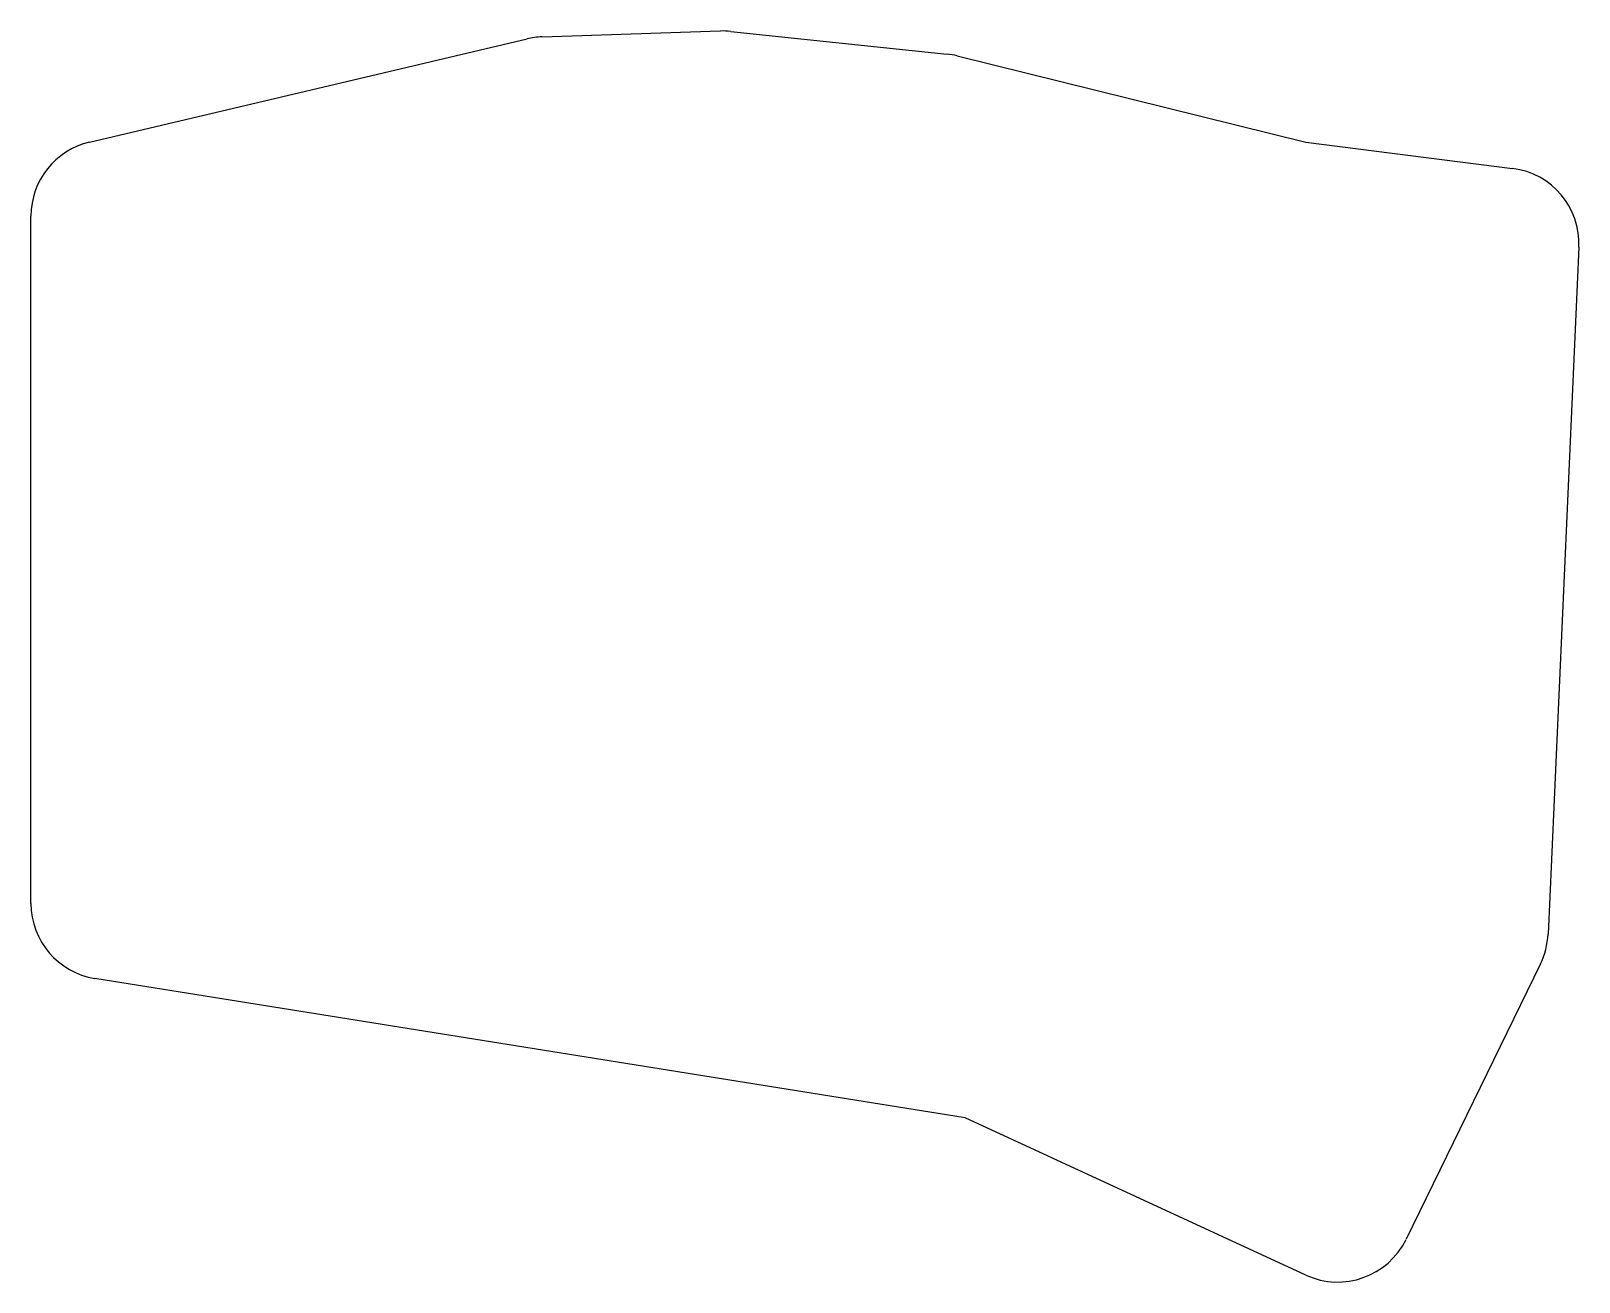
# Model space of a CAD drawing. Header units: millimetres. Extents: x 83 to 238, y -180 to -55.
import ezdxf

# ---------------------------------------------------------------- set-up
doc = ezdxf.new("R2010")
doc.units = ezdxf.units.MM

msp = doc.modelspace()

# ---------------------------------------------------------------- linework, layer by layer
for p, q in [((89.26, -65.69), (132.99, -55.38)), ((134.48, -55.18), (152.3, -54.58)), ((153.35, -54.62), (174.96, -56.89)), ((175.99, -57.07), (210.82, -65.7)), ((210.82, -65.7), (231.49, -68.32)), ((83.4, -141.8), (83.4, -73.08)), ((238.12, -76.21), (235.03, -144.86)), ((234.27, -147.85), (220.84, -175.38)), ((176.76, -163.24), (89.8, -149.3)), ((210.83, -178.95), (176.76, -163.24))]:
    msp.add_line(p, q)
for centre, start, end in [((134.73, -62.77), 91.9072, 103.2667), ((152.56, -62.18), 84, 91.9072), ((174.16, -64.45), 76.0976, 84), ((91, -73.08), 103.2667, 180), ((230.53, -75.86), 357.4242, 442.7498), ((91, -141.8), 180, 260.8908), ((227.44, -144.52), 334, 357.4242), ((214.01, -172.05), 245.2476, 334)]:
    msp.add_arc(centre, 7.6, start, end)

doc.saveas('drawing.dxf')
